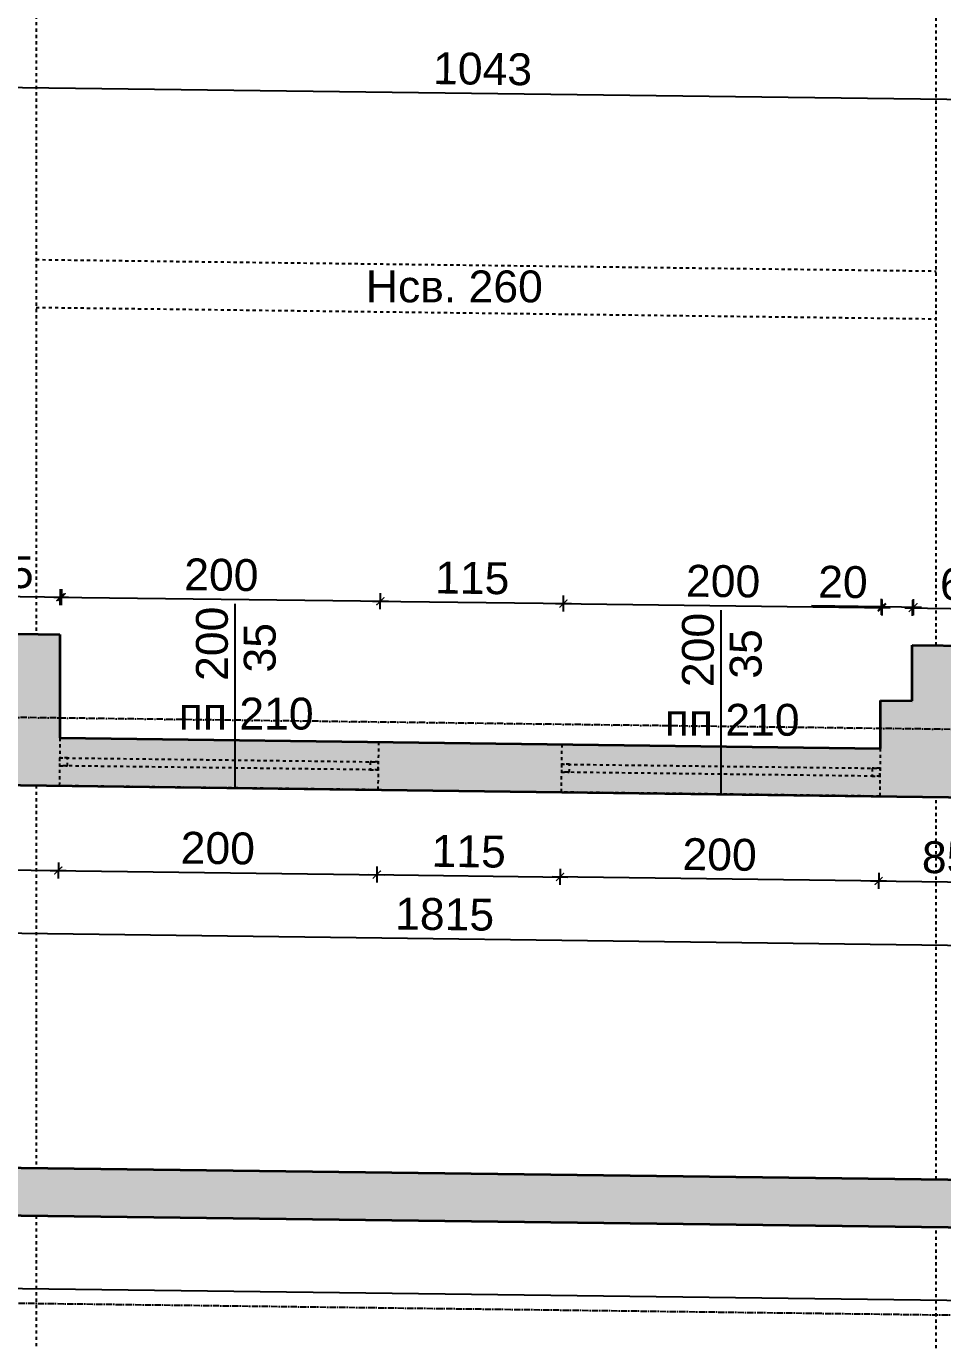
# Model space of a CAD drawing. Header units: inches. Extents: x -72385 to 39588, y -6525 to 66685.
# Drawn here: x -48373 to -47798, y 30069 to 30894 of the extents above; entities that cross this region are included whole.
import ezdxf

# ---------------------------------------------------------------- set-up
doc = ezdxf.new("R2010")
doc.units = ezdxf.units.IN
doc.header["$MEASUREMENT"] = 0
doc.linetypes.add('DashDot', pattern=[0.6, 0.4, -0.1, 0, -0.1])
doc.linetypes.add('Hidden', pattern=[0.4, 0.2, -0.2])
for name, color, linetype, lineweight in [('Линия на разрез', 252, 'DashDot', 25), ('Надписи Hсв', 252, 'Continuous', 25), ('Надписи коти вътрешни', 252, 'Continuous', 25), ('Надписи прозорци', 252, 'Continuous', 25), ('Оси', 252, 'DashDot', 25), ('Пунктир', 253, 'Hidden', 25), ('Разрезни линии', 7, 'Continuous', 35), ('Щрих стени', 254, 'Continuous', 25)]:
    doc.layers.add(name, color=color, linetype=linetype, lineweight=lineweight)
doc.styles.add('Arial Regular', font='arial.ttf')
doc.styles.get("Standard").update_dxf_attribs({"font": 'arial.ttf'})
doc.dimstyles.new('Annotative', dxfattribs={"dimscale": 0, "dimtxt": 20, "dimasz": 5, "dimexe": 5, "dimexo": 5, "dimgap": 5, "dimtad": 1, "dimdec": 0, "dimzin": 0, "dimdsep": 46, "dimtxsty": 'Standard', "dimblk": 'ARCHTICK', "dimcen": 5, "dimdle": 5, "dimadec": 0, "dimazin": 0, "dimtfac": 1, "dimtdec": 0, "dimtofl": 0, "dimtmove": 0, "dimatfit": 3, "dimldrblk": 'ARCHTICK', "dimfxl": 5, "dimfxlon": 1, "dimtolj": 1, "dimtzin": 0, "dimarcsym": 1})

# ---------------------------------------------------------------- blocks, each defined once
blk = doc.blocks.new('_ArchTick')
at = {"color": 0, "linetype": 'ByBlock', "const_width": 0.15}
blk.add_lwpolyline([(-0.5, -0.5), (0.5, 0.5)], dxfattribs=at)
blk = doc.blocks.new('*D4244')
at = {"layer": 'Defpoints', "color": 0, "ltscale": 50, "transparency": 16777216}
for p in [(-50567.34, 30175.13), (-47202.34, 30132.3), (-47202.92, 30086.52)]:
    blk.add_point(p, dxfattribs=at)
at = {"layer": 'Надписи коти вътрешни', "color": 0, "lineweight": -2, "ltscale": 50, "transparency": 16777216}
for p, q in [((-50567.86, 30134.36), (-50567.98, 30124.36)), ((-50572.92, 30129.42), (-47197.92, 30086.45)), ((-47202.86, 30091.52), (-47202.98, 30081.52))]:
    blk.add_line(p, q, dxfattribs=at)
at = {"layer": 'Надписи коти вътрешни', "color": 0, "lineweight": -2, "ltscale": 50, "transparency": 16777216, "xscale": 5, "yscale": 5, "zscale": 5}
for p, rotation in [((-50567.92, 30129.36), 179.2706286525391), ((-47202.92, 30086.52), 359.2706286525391)]:
    blk.add_blockref('_ArchTick', p, dxfattribs=dict(at, rotation=rotation))
at = {"layer": 'Надписи коти вътрешни', "color": 0, "ltscale": 50, "transparency": 16777216, "insert": (-48885.23, 30123.15), "char_height": 20, "attachment_point": 5, "rotation": 359.27063}
blk.add_mtext('\\A1;3365', dxfattribs=at)
blk = doc.blocks.new('*D4245')
at = {"layer": 'Defpoints', "color": 0, "ltscale": 50, "transparency": 16777216}
for p in [(-51367.34, 30185.32), (-47202.34, 30132.3), (-47203.44, 30045.66)]:
    blk.add_point(p, dxfattribs=at)
at = {"layer": 'Надписи коти вътрешни', "color": 0, "lineweight": -2, "ltscale": 50, "transparency": 16777216}
for p, q in [((-51368.38, 30103.68), (-51368.5, 30093.68)), ((-51373.44, 30098.74), (-47198.44, 30045.59)), ((-47203.38, 30050.66), (-47203.5, 30040.66))]:
    blk.add_line(p, q, dxfattribs=at)
at = {"layer": 'Надписи коти вътрешни', "color": 0, "lineweight": -2, "ltscale": 50, "transparency": 16777216, "xscale": 5, "yscale": 5, "zscale": 5}
for p, rotation in [((-51368.44, 30098.68), 179.2706286525389), ((-47203.44, 30045.66), 359.2706286525388)]:
    blk.add_blockref('_ArchTick', p, dxfattribs=dict(at, rotation=rotation))
at = {"layer": 'Надписи коти вътрешни', "color": 0, "ltscale": 50, "transparency": 16777216, "insert": (-49285.75, 30087.38), "char_height": 20, "attachment_point": 5, "rotation": 359.27063}
blk.add_mtext('\\A1;4165', dxfattribs=at)
blk = doc.blocks.new('*D4030')
at = {"layer": 'Defpoints', "color": 0, "ltscale": 50, "transparency": 16777216}
for p in [(-47565.96, 30844.92), (-48609.84, 30750.26), (-47567.34, 30736.99)]:
    blk.add_point(p, dxfattribs=at)
at = {"layer": 'Надписи коти вътрешни', "color": 0, "lineweight": -2, "ltscale": 50, "transparency": 16777216}
for p, q in [((-48608.53, 30853.19), (-48608.4, 30863.19)), ((-48613.46, 30858.25), (-47560.96, 30844.85)), ((-47566.03, 30839.92), (-47565.9, 30849.91))]:
    blk.add_line(p, q, dxfattribs=at)
at = {"layer": 'Надписи коти вътрешни', "color": 0, "lineweight": -2, "ltscale": 50, "transparency": 16777216, "xscale": 5, "yscale": 5, "zscale": 5}
for p, rotation in [((-48608.46, 30858.19), 179.2706286525388), ((-47565.96, 30844.92), 359.2706286525388)]:
    blk.add_blockref('_ArchTick', p, dxfattribs=dict(at, rotation=rotation))
at = {"layer": 'Надписи коти вътрешни', "color": 0, "ltscale": 50, "transparency": 16777216, "insert": (-48087.02, 30866.77), "char_height": 20, "attachment_point": 5, "rotation": 359.27063}
blk.add_mtext('\\A1;1043', dxfattribs=at)
blk = doc.blocks.new('*D4014')
at = {"layer": 'Defpoints', "color": 0, "ltscale": 50, "transparency": 16777216}
for p in [(-49017.34, 30425.42), (-48352.72, 30416.96), (-48353.4, 30363.74)]:
    blk.add_point(p, dxfattribs=at)
at = {"layer": 'Надписи коти вътрешни', "color": 0, "lineweight": -2, "ltscale": 50, "transparency": 16777216}
for p, q in [((-49017.95, 30377.2), (-49018.08, 30367.2)), ((-49023.01, 30372.27), (-48348.4, 30363.68)), ((-48353.33, 30368.74), (-48353.46, 30358.74))]:
    blk.add_line(p, q, dxfattribs=at)
at = {"layer": 'Надписи коти вътрешни', "color": 0, "lineweight": -2, "ltscale": 50, "transparency": 16777216, "xscale": 5, "yscale": 5, "zscale": 5}
for p, rotation in [((-49018.01, 30372.2), 179.2706286525355), ((-48353.4, 30363.74), 359.2706286525356)]:
    blk.add_blockref('_ArchTick', p, dxfattribs=dict(at, rotation=rotation))
at = {"layer": 'Надписи коти вътрешни', "color": 0, "ltscale": 50, "transparency": 16777216, "insert": (-48685.51, 30383.18), "char_height": 20, "attachment_point": 5, "rotation": 359.27063}
blk.add_mtext('\\A1;665', dxfattribs=at)
blk = doc.blocks.new('*D4012')
at = {"layer": 'Defpoints', "color": 0, "ltscale": 50, "transparency": 16777216}
for p in [(-48352.72, 30416.96), (-48152.74, 30414.42), (-48153.41, 30361.2)]:
    blk.add_point(p, dxfattribs=at)
at = {"layer": 'Надписи коти вътрешни', "color": 0, "lineweight": -2, "ltscale": 50, "transparency": 16777216}
for p, q in [((-48353.33, 30368.74), (-48353.46, 30358.74)), ((-48153.35, 30366.2), (-48153.48, 30356.2)), ((-48358.4, 30363.81), (-48148.41, 30361.13))]:
    blk.add_line(p, q, dxfattribs=at)
at = {"layer": 'Надписи коти вътрешни', "color": 0, "lineweight": -2, "ltscale": 50, "transparency": 16777216, "xscale": 5, "yscale": 5, "zscale": 5}
for p, rotation in [((-48353.4, 30363.74), 179.2706286525173), ((-48153.41, 30361.2), 359.2706286525172)]:
    blk.add_blockref('_ArchTick', p, dxfattribs=dict(at, rotation=rotation))
at = {"layer": 'Надписи коти вътрешни', "color": 0, "ltscale": 50, "transparency": 16777216, "insert": (-48253.21, 30377.68), "char_height": 20, "attachment_point": 5, "rotation": 359.27063}
blk.add_mtext('\\A1;200', dxfattribs=at)
blk = doc.blocks.new('*D4013')
at = {"layer": 'Defpoints', "color": 0, "ltscale": 50, "transparency": 16777216}
for p in [(-48152.74, 30414.42), (-48037.74, 30412.95), (-48038.42, 30359.73)]:
    blk.add_point(p, dxfattribs=at)
at = {"layer": 'Надписи коти вътрешни', "color": 0, "lineweight": -2, "ltscale": 50, "transparency": 16777216}
for p, q in [((-48153.35, 30366.2), (-48153.48, 30356.2)), ((-48158.41, 30361.26), (-48033.42, 30359.67)), ((-48038.36, 30364.73), (-48038.49, 30354.73))]:
    blk.add_line(p, q, dxfattribs=at)
at = {"layer": 'Надписи коти вътрешни', "color": 0, "lineweight": -2, "ltscale": 50, "transparency": 16777216, "xscale": 5, "yscale": 5, "zscale": 5}
for p, rotation in [((-48153.41, 30361.2), 179.2706286525668), ((-48038.42, 30359.73), 359.2706286525668)]:
    blk.add_blockref('_ArchTick', p, dxfattribs=dict(at, rotation=rotation))
at = {"layer": 'Надписи коти вътрешни', "color": 0, "ltscale": 50, "transparency": 16777216, "insert": (-48095.72, 30375.68), "char_height": 20, "attachment_point": 5, "rotation": 359.27063}
blk.add_mtext('\\A1;115', dxfattribs=at)
blk = doc.blocks.new('*D4015')
at = {"layer": 'Defpoints', "color": 0, "ltscale": 50, "transparency": 16777216}
for p in [(-48037.74, 30412.95), (-47837.76, 30410.41), (-48038.42, 30359.73)]:
    blk.add_point(p, dxfattribs=at)
at = {"layer": 'Надписи коти вътрешни', "color": 0, "lineweight": -2, "ltscale": 50, "transparency": 16777216}
for p, q in [((-47833.44, 30357.12), (-48043.42, 30359.8)), ((-48038.36, 30364.73), (-48038.49, 30354.73)), ((-47838.37, 30362.19), (-47838.5, 30352.19))]:
    blk.add_line(p, q, dxfattribs=at)
at = {"layer": 'Надписи коти вътрешни', "color": 0, "lineweight": -2, "ltscale": 50, "transparency": 16777216, "xscale": 5, "yscale": 5, "zscale": 5}
for p, rotation in [((-48038.42, 30359.73), 179.2706286525172), ((-47838.44, 30357.19), 359.2706286525172)]:
    blk.add_blockref('_ArchTick', p, dxfattribs=dict(at, rotation=rotation))
at = {"layer": 'Надписи коти вътрешни', "color": 0, "ltscale": 50, "transparency": 16777216, "insert": (-47938.24, 30373.67), "char_height": 20, "attachment_point": 5, "rotation": 359.27063}
blk.add_mtext('\\A1;200', dxfattribs=at)
blk = doc.blocks.new('*D150')
at = {"layer": 'Defpoints', "color": 0, "ltscale": 50, "transparency": 16777216}
for p in [(-47837.76, 30410.41), (-47752.72, 30409.32), (-47753.4, 30356.11)]:
    blk.add_point(p, dxfattribs=at)
at = {"layer": 'Надписи коти вътрешни', "color": 0, "lineweight": -2, "ltscale": 50, "transparency": 16777216}
for p, q in [((-47843.44, 30357.25), (-47748.4, 30356.04)), ((-47838.37, 30362.19), (-47838.5, 30352.19)), ((-47753.33, 30361.1), (-47753.46, 30351.11))]:
    blk.add_line(p, q, dxfattribs=at)
at = {"layer": 'Надписи коти вътрешни', "color": 0, "lineweight": -2, "ltscale": 50, "transparency": 16777216, "xscale": 5, "yscale": 5, "zscale": 5}
for p, rotation in [((-47838.44, 30357.19), 179.2706286525175), ((-47753.4, 30356.11), 359.2706286525175)]:
    blk.add_blockref('_ArchTick', p, dxfattribs=dict(at, rotation=rotation))
at = {"layer": 'Надписи коти вътрешни', "color": 0, "ltscale": 50, "transparency": 16777216, "insert": (-47795.72, 30371.86), "char_height": 20, "attachment_point": 5, "rotation": 359.27063}
blk.add_mtext('\\A1;85', dxfattribs=at)
blk = doc.blocks.new('*D4256')
at = {"layer": 'Defpoints', "color": 0, "ltscale": 50, "transparency": 16777216}
for p in [(-49017.34, 30425.42), (-47202.34, 30402.32), (-47203.52, 30309.46)]:
    blk.add_point(p, dxfattribs=at)
at = {"layer": 'Надписи коти вътрешни', "color": 0, "lineweight": -2, "ltscale": 50, "transparency": 16777216}
for p, q in [((-49023.52, 30332.63), (-47198.52, 30309.4)), ((-49018.46, 30337.56), (-49018.58, 30327.57)), ((-47203.46, 30314.46), (-47203.58, 30304.46))]:
    blk.add_line(p, q, dxfattribs=at)
at = {"layer": 'Надписи коти вътрешни', "color": 0, "lineweight": -2, "ltscale": 50, "transparency": 16777216, "xscale": 5, "yscale": 5, "zscale": 5}
for p, rotation in [((-49018.52, 30332.57), 179.2706286525383), ((-47203.52, 30309.46), 359.2706286525383)]:
    blk.add_blockref('_ArchTick', p, dxfattribs=dict(at, rotation=rotation))
at = {"layer": 'Надписи коти вътрешни', "color": 0, "ltscale": 50, "transparency": 16777216, "insert": (-48110.83, 30336.22), "char_height": 20, "attachment_point": 5, "rotation": 359.27063}
blk.add_mtext('\\A1;1815', dxfattribs=at)
blk = doc.blocks.new('*D165')
at = {"layer": 'Defpoints', "color": 0, "ltscale": 50, "transparency": 16777216}
for p in [(-48352.04, 30535.32), (-48417.34, 30512.79), (-48352.34, 30511.97)]:
    blk.add_point(p, dxfattribs=at)
at = {"layer": 'Надписи коти вътрешни', "color": 0, "lineweight": -2, "ltscale": 50, "transparency": 16777216}
for p, q in [((-48417.1, 30531.14), (-48416.98, 30541.14)), ((-48352.1, 30530.32), (-48351.98, 30540.32)), ((-48422.04, 30536.21), (-48347.04, 30535.25))]:
    blk.add_line(p, q, dxfattribs=at)
at = {"layer": 'Надписи коти вътрешни', "color": 0, "lineweight": -2, "ltscale": 50, "transparency": 16777216, "xscale": 5, "yscale": 5, "zscale": 5}
for p, rotation in [((-48417.04, 30536.14), 179.270628652543), ((-48352.04, 30535.32), 359.2706286525431)]:
    blk.add_blockref('_ArchTick', p, dxfattribs=dict(at, rotation=rotation))
at = {"layer": 'Надписи коти вътрешни', "color": 0, "ltscale": 50, "transparency": 16777216, "insert": (-48384.35, 30550.94), "char_height": 20, "attachment_point": 5, "rotation": 359.27063}
blk.add_mtext('\\A1;65', dxfattribs=at)
blk = doc.blocks.new('*D167')
at = {"layer": 'Defpoints', "color": 0, "ltscale": 50, "transparency": 16777216}
for p in [(-48151.19, 30532.76), (-48352.34, 30446.96), (-48152.31, 30444.41)]:
    blk.add_point(p, dxfattribs=at)
at = {"layer": 'Надписи коти вътрешни', "color": 0, "lineweight": -2, "ltscale": 50, "transparency": 16777216}
for p, q in [((-48351.28, 30530.31), (-48351.15, 30540.31)), ((-48356.21, 30535.37), (-48146.19, 30532.7)), ((-48151.25, 30527.76), (-48151.12, 30537.76))]:
    blk.add_line(p, q, dxfattribs=at)
at = {"layer": 'Надписи коти вътрешни', "color": 0, "lineweight": -2, "ltscale": 50, "transparency": 16777216, "xscale": 5, "yscale": 5, "zscale": 5}
for p, rotation in [((-48351.21, 30535.31), 179.2706286525342), ((-48151.19, 30532.76), 359.2706286525342)]:
    blk.add_blockref('_ArchTick', p, dxfattribs=dict(at, rotation=rotation))
at = {"layer": 'Надписи коти вътрешни', "color": 0, "ltscale": 50, "transparency": 16777216, "insert": (-48251.01, 30549.24), "char_height": 20, "attachment_point": 5, "rotation": 359.27063}
blk.add_mtext('\\A1;200', dxfattribs=at)
blk = doc.blocks.new('*D168')
at = {"layer": 'Defpoints', "color": 0, "ltscale": 50, "transparency": 16777216}
for p in [(-48036.24, 30531.3), (-48152.31, 30444.41), (-48037.36, 30442.95)]:
    blk.add_point(p, dxfattribs=at)
at = {"layer": 'Надписи коти вътрешни', "color": 0, "lineweight": -2, "ltscale": 50, "transparency": 16777216}
for p, q in [((-48156.19, 30532.82), (-48031.24, 30531.23)), ((-48151.25, 30527.76), (-48151.12, 30537.76)), ((-48036.3, 30526.3), (-48036.17, 30536.3))]:
    blk.add_line(p, q, dxfattribs=at)
at = {"layer": 'Надписи коти вътрешни', "color": 0, "lineweight": -2, "ltscale": 50, "transparency": 16777216, "xscale": 5, "yscale": 5, "zscale": 5}
for p, rotation in [((-48151.19, 30532.76), 179.2706286525209), ((-48036.24, 30531.3), 359.2706286525208)]:
    blk.add_blockref('_ArchTick', p, dxfattribs=dict(at, rotation=rotation))
at = {"layer": 'Надписи коти вътрешни', "color": 0, "ltscale": 50, "transparency": 16777216, "insert": (-48093.52, 30547.24), "char_height": 20, "attachment_point": 5, "rotation": 359.27063}
blk.add_mtext('\\A1;115', dxfattribs=at)
blk = doc.blocks.new('*D4016')
at = {"layer": 'Defpoints', "color": 0, "ltscale": 50, "transparency": 16777216}
for p in [(-47836.21, 30528.75), (-48037.36, 30442.95), (-47837.34, 30440.4)]:
    blk.add_point(p, dxfattribs=at)
at = {"layer": 'Надписи коти вътрешни', "color": 0, "lineweight": -2, "ltscale": 50, "transparency": 16777216}
for p, q in [((-48041.24, 30531.36), (-47831.21, 30528.69)), ((-48036.3, 30526.3), (-48036.17, 30536.3)), ((-47836.28, 30523.75), (-47836.15, 30533.75))]:
    blk.add_line(p, q, dxfattribs=at)
at = {"layer": 'Надписи коти вътрешни', "color": 0, "lineweight": -2, "ltscale": 50, "transparency": 16777216, "xscale": 5, "yscale": 5, "zscale": 5}
for p, rotation in [((-48036.24, 30531.3), 179.2706286525395), ((-47836.21, 30528.75), 359.2706286525395)]:
    blk.add_blockref('_ArchTick', p, dxfattribs=dict(at, rotation=rotation))
at = {"layer": 'Надписи коти вътрешни', "color": 0, "ltscale": 50, "transparency": 16777216, "insert": (-47936.03, 30545.23), "char_height": 20, "attachment_point": 5, "rotation": 359.27063}
blk.add_mtext('\\A1;200', dxfattribs=at)
blk = doc.blocks.new('*D169')
at = {"layer": 'Defpoints', "color": 0, "ltscale": 50, "transparency": 16777216}
for p in [(-47836.59, 30529.2), (-47837.34, 30470.41), (-47817.34, 30470.15)]:
    blk.add_point(p, dxfattribs=at)
at = {"layer": 'Надписи коти вътрешни', "color": 0, "lineweight": -2, "ltscale": 50, "transparency": 16777216}
for p, q in [((-47836.65, 30524.2), (-47836.53, 30534.2)), ((-47816.65, 30523.95), (-47816.53, 30533.94)), ((-47836.59, 30529.2), (-47880.51, 30529.76)), ((-47811.59, 30528.88), (-47836.59, 30529.2))]:
    blk.add_line(p, q, dxfattribs=at)
at = {"layer": 'Надписи коти вътрешни', "color": 0, "lineweight": -2, "ltscale": 50, "transparency": 16777216, "xscale": 5, "yscale": 5, "zscale": 5}
for p, rotation in [((-47836.59, 30529.2), 179.2706286525566), ((-47816.59, 30528.94), 359.2706286525566)]:
    blk.add_blockref('_ArchTick', p, dxfattribs=dict(at, rotation=rotation))
at = {"layer": 'Надписи коти вътрешни', "color": 0, "ltscale": 50, "transparency": 16777216, "insert": (-47860.85, 30544.72), "char_height": 20, "attachment_point": 5, "rotation": 359.27063}
blk.add_mtext('\\A1;20', dxfattribs=at)
blk = doc.blocks.new('*D170')
at = {"layer": 'Defpoints', "color": 0, "ltscale": 50, "transparency": 16777216}
for p in [(-47752.04, 30527.68), (-47817.34, 30505.15), (-47752.34, 30504.33)]:
    blk.add_point(p, dxfattribs=at)
at = {"layer": 'Надписи коти вътрешни', "color": 0, "lineweight": -2, "ltscale": 50, "transparency": 16777216}
for p, q in [((-47817.1, 30523.51), (-47816.98, 30533.5)), ((-47752.1, 30522.68), (-47751.98, 30532.68)), ((-47822.04, 30528.57), (-47747.04, 30527.61))]:
    blk.add_line(p, q, dxfattribs=at)
at = {"layer": 'Надписи коти вътрешни', "color": 0, "lineweight": -2, "ltscale": 50, "transparency": 16777216, "xscale": 5, "yscale": 5, "zscale": 5}
for p, rotation in [((-47817.04, 30528.51), 179.2706286525494), ((-47752.04, 30527.68), 359.2706286525495)]:
    blk.add_blockref('_ArchTick', p, dxfattribs=dict(at, rotation=rotation))
at = {"layer": 'Надписи коти вътрешни', "color": 0, "ltscale": 50, "transparency": 16777216, "insert": (-47784.35, 30543.3), "char_height": 20, "attachment_point": 5, "rotation": 359.27063}
blk.add_mtext('\\A1;65', dxfattribs=at)

msp = doc.modelspace()

# ---------------------------------------------------------------- hatches: boundary and pattern name
at = {"layer": 'Щрих стени', "ltscale": 10}
h = msp.add_hatch(color=256, dxfattribs=at)
h.dxf.hatch_style = 1
h.paths.add_polyline_path([(-50167.34, 31065.12), (-50134.82, 31064.7), (-50134.38, 31099.7), (-50234.39, 31100.97), (-50234.84, 31065.98), (-50202.34, 31065.56), (-50202.34, 31035.56), (-50197.34, 31035.5), (-50197.34, 30530.45), (-50232.34, 30530.9), (-50232.34, 30470.89), (-50752.34, 30477.51), (-50752.34, 30537.52), (-50817.34, 30538.35), (-50817.34, 30478.34), (-51347.34, 30485.09), (-51347.34, 30540.09), (-51367.34, 30540.35), (-51367.34, 30552.85), (-51397.34, 30552.85), (-51397.34, 30540.73), (-51402.34, 30540.79), (-51402.34, 30513.29), (-51416.96, 30513.48), (-51417.34, 30483.48), (-51397.34, 30483.23), (-51397.34, 30175.7), (-51367.34, 30175.7), (-51367.34, 30185.32), (-51222.34, 30183.47), (-51221.96, 30213.47), (-51367.34, 30215.32), (-51367.34, 30455.34), (-51097.34, 30451.9), (-51097.34, 30211.88), (-51121.96, 30212.2), (-51122.34, 30182.2), (-51042.34, 30181.18), (-51041.96, 30211.18), (-51067.34, 30211.5), (-51067.34, 30451.52), (-50797.34, 30448.08), (-50797.34, 30208.06), (-50941.96, 30209.91), (-50942.34, 30179.91), (-50667.34, 30176.41), (-50666.96, 30206.4), (-50767.34, 30207.68), (-50767.34, 30447.7), (-50497.34, 30444.26), (-50497.34, 30359.26), (-50467.34, 30359.26), (-50467.34, 30431.38), (-50197.34, 30427.94), (-50197.34, 30212.93), (-50467.34, 30216.36), (-50467.34, 30289.25), (-50497.34, 30289.25), (-50497.34, 30204.25), (-50566.96, 30205.13), (-50567.34, 30175.13), (-47202.34, 30132.3), (-47202.34, 30057.29), (-47139.84, 30057.29), (-47139.84, 30131.5), (-46899.84, 30128.44), (-46899.46, 30158.44), (-46924.84, 30158.77), (-46924.84, 30229.15), (-46954.84, 30229.15), (-46954.84, 30159.15), (-47139.84, 30161.5), (-47139.84, 30232.3), (-47202.34, 30232.3), (-47202.34, 30162.3), (-49017.34, 30185.4), (-49017.34, 30225.79), (-49047.34, 30225.79), (-49047.34, 30185.79), (-50167.34, 30200.04)])
h.paths.add_polyline_path([(-50434.38, 31103.52), (-50534.39, 31104.79), (-50534.84, 31069.79), (-50434.82, 31068.52)])
h.paths.add_polyline_path([(-50734.38, 31107.34), (-50834.39, 31108.61), (-50834.84, 31073.61), (-50802.34, 31073.2), (-50802.34, 31043.2), (-50767.34, 31042.75), (-50767.34, 31072.75), (-50734.82, 31072.34)])
h.paths.add_polyline_path([(-51034.38, 31111.16), (-51134.39, 31112.43), (-51134.84, 31077.43), (-51034.82, 31076.16)])
h = msp.add_hatch(color=256, dxfattribs=at)
h.dxf.hatch_style = 1
h.paths.add_polyline_path([(-46804.39, 31057.31), (-46904.39, 31058.58), (-46904.84, 31023.58), (-46804.84, 31022.31)])
h.paths.add_polyline_path([(-47104.39, 31061.13), (-47234.39, 31062.78), (-47234.84, 31027.78), (-47202.34, 31027.37), (-47202.34, 30732.34), (-47431.96, 30735.27), (-47432.34, 30705.27), (-47202.34, 30702.34), (-47202.34, 30642.34), (-47139.84, 30642.34), (-47139.84, 30996.57), (-47137.34, 30996.54), (-47137.34, 31026.54), (-47104.84, 31026.13)])
h.paths.add_polyline_path([(-47434.39, 31065.33), (-47566.89, 31067.01), (-47567.34, 31032.02), (-47567.34, 30612.04), (-47537.34, 30612.04), (-47537.34, 30706.61), (-47512.34, 30706.29), (-47511.96, 30736.29), (-47537.34, 30736.61), (-47537.34, 31031.63), (-47434.84, 31030.33)], flags=17)
h.paths.add_polyline_path([(-47766.88, 31069.56), (-47834.39, 31070.42), (-47834.84, 31035.42), (-47802.34, 31035.01), (-47802.34, 31005.01), (-47767.34, 31004.56), (-47767.34, 31034.56)], flags=17)
h.paths.add_polyline_path([(-48034.39, 31072.96), (-48134.39, 31074.24), (-48134.84, 31039.24), (-48034.84, 31037.97)], flags=17)
h.paths.add_polyline_path([(-48334.39, 31076.78), (-48434.39, 31078.06), (-48434.84, 31043.06), (-48402.34, 31042.65), (-48402.34, 31012.64), (-48367.34, 31012.2), (-48367.34, 31042.2), (-48334.84, 31041.79)], flags=17)
h.paths.add_polyline_path([(-48634.39, 31080.6), (-48761.72, 31082.22), (-48762.16, 31047.23), (-48757.34, 31047.17), (-48757.34, 30777.14), (-48727.34, 30777.14), (-48727.34, 30791.76), (-48622.34, 30790.43), (-48622.34, 30650.41), (-48727.34, 30651.75), (-48727.34, 30697.14), (-48757.34, 30697.14), (-48757.34, 30652.13), (-48807.34, 30652.77), (-48807.72, 30622.77), (-48639.84, 30620.63), (-48639.84, 30450.62), (-48982.34, 30454.98), (-48982.34, 30515.81), (-49047.34, 30515.81), (-49047.34, 30385.8), (-49017.34, 30385.8), (-49017.34, 30425.42), (-47202.34, 30402.32), (-47202.34, 30392.32), (-47139.84, 30392.32), (-47139.84, 30444.03), (-47109.84, 30443.64), (-47109.84, 30473.65), (-47139.84, 30474.03), (-47139.84, 30542.33), (-47202.34, 30542.33), (-47202.34, 30432.32), (-47537.34, 30436.58), (-47537.34, 30512.04), (-47567.34, 30512.04), (-47567.34, 30436.97), (-47752.34, 30439.32), (-47752.34, 30504.33), (-47817.34, 30505.15), (-47817.34, 30470.15), (-47837.34, 30470.41), (-47837.34, 30440.4), (-48352.34, 30446.96), (-48352.34, 30511.97), (-48417.34, 30512.79), (-48417.34, 30447.79), (-48609.84, 30450.24), (-48609.84, 30820.27), (-48727.34, 30821.76), (-48727.34, 31046.78), (-48634.84, 31045.61)])
h.paths.add_polyline_path([(-48887.34, 30653.79), (-48967.34, 30654.81), (-48967.34, 31049.84), (-48962.15, 31049.77), (-48961.7, 31084.77), (-49034.39, 31085.7), (-49034.84, 31050.7), (-49022.34, 31050.54), (-49022.34, 31020.54), (-48997.34, 31020.22), (-48997.34, 30655.19), (-49047.34, 30655.82), (-49047.34, 30615.82), (-48982.34, 30615.82), (-48982.34, 30624.99), (-48887.72, 30623.79)])
h.paths.add_polyline_path([(-49234.38, 31088.24), (-49334.39, 31089.51), (-49334.84, 31054.52), (-49234.82, 31053.24)])
h.paths.add_polyline_path([(-49534.38, 31092.06), (-49634.39, 31093.33), (-49634.84, 31058.34), (-49602.34, 31057.92), (-49602.34, 31027.92), (-49567.34, 31027.47), (-49567.34, 31057.48), (-49534.82, 31057.06)])
h.paths.add_polyline_path([(-49834.38, 31095.88), (-49934.39, 31097.15), (-49934.84, 31062.16), (-49834.82, 31060.88)])
h.paths.add_polyline_path([(-49552.34, 30522.24), (-49617.34, 30523.07), (-49617.34, 30503.07), (-49637.34, 30503.32), (-49637.34, 30453.32), (-49617.34, 30453.06), (-49617.34, 30433.06), (-49552.34, 30432.23)])

# ---------------------------------------------------------------- linework, layer by layer
at = {"layer": 'Линия на разрез', "ltscale": 10}
msp.add_lwpolyline([(-52477.21, 30144.44), (-41314.83, 30002.34), (-41314.83, 29502.3), (-40057.72, 29486.3), (-40057.09, 29536.29)], dxfattribs=at)
at = {"layer": 'Надписи прозорци', "ltscale": 50}
for p, q in [((-48242.42, 30415.56), (-48242.42, 30531.02)), ((-47937.36, 30411.67), (-47937.36, 30527.14))]:
    msp.add_line(p, q, dxfattribs=at)
at = {"layer": 'Оси', "ltscale": 10}
msp.add_line((-39839.84, 30351.09), (-52799.84, 30516.08), dxfattribs=at)
at = {"layer": 'Пунктир', "ltscale": 10}
for p, q in [((-48367.34, 31012.2), (-48367.34, 30512.16)), ((-47802.34, 30504.96), (-47802.34, 31012.64)), ((-48367.34, 30747.18), (-47802.34, 30739.98)), ((-48367.34, 30717.17), (-47802.34, 30709.98)), ((-48352.34, 30446.96), (-48352.72, 30416.96)), ((-48352.34, 30446.96), (-48152.34, 30444.41)), ((-48152.35, 30444.41), (-48152.74, 30414.42)), ((-48152.35, 30444.41), (-48152.31, 30444.41)), ((-48152.35, 30444.41), (-48152.34, 30444.41)), ((-48037.36, 30442.95), (-48037.74, 30412.95)), ((-48037.36, 30442.95), (-47837.36, 30440.4)), ((-47837.38, 30440.4), (-47837.76, 30410.41)), ((-47837.38, 30440.4), (-47837.34, 30440.4)), ((-47837.38, 30440.4), (-47837.36, 30440.4)), ((-48352.5, 30434.46), (-48152.5, 30431.92)), ((-48152.58, 30426.92), (-48352.56, 30429.46)), ((-47837.6, 30422.91), (-48037.59, 30425.45)), ((-48037.52, 30430.45), (-47837.52, 30427.91)), ((-48367.34, 30417.15), (-48367.34, 30177.13)), ((-48152.74, 30414.42), (-48352.72, 30416.96)), ((-47837.76, 30410.41), (-48037.74, 30412.95)), ((-47802.34, 30169.94), (-47802.34, 30409.96)), ((-48367.34, 30147.13), (-48367.34, 29907.11)), ((-47802.34, 29899.91), (-47802.34, 30139.93))]:
    msp.add_line(p, q, dxfattribs=at)
for points in [[(-48352.56, 30429.46), (-48347.56, 30429.4), (-48347.5, 30434.4), (-48352.5, 30434.46), (-48352.56, 30429.46)], [(-48157.58, 30426.98), (-48152.58, 30426.92), (-48152.51, 30431.92), (-48157.51, 30431.98), (-48157.58, 30426.98)], [(-48037.59, 30425.45), (-48032.59, 30425.39), (-48032.52, 30430.39), (-48037.52, 30430.45), (-48037.59, 30425.45)], [(-47842.6, 30422.97), (-47837.6, 30422.91), (-47837.54, 30427.91), (-47842.54, 30427.97), (-47842.6, 30422.97)]]:
    msp.add_lwpolyline(points, dxfattribs=at)
at = {"layer": 'Разрезни линии', "ltscale": 50}
for p, q in [((-48417.34, 30512.79), (-48352.34, 30511.97)), ((-48352.34, 30511.97), (-48352.34, 30446.96)), ((-47817.34, 30505.15), (-47752.34, 30504.33)), ((-47817.34, 30470.15), (-47817.34, 30505.15)), ((-47837.34, 30470.41), (-47817.34, 30470.15)), ((-47837.34, 30440.4), (-47837.34, 30470.41)), ((-48352.34, 30446.96), (-47837.34, 30440.4)), ((-49017.34, 30425.42), (-47202.34, 30402.32)), ((-49017.34, 30185.4), (-47202.34, 30162.3)), ((-50567.34, 30175.13), (-47202.34, 30132.3))]:
    msp.add_line(p, q, dxfattribs=at)

# ---------------------------------------------------------------- texts
at = {"layer": 'Надписи Hсв', "ltscale": 100, "insert": (-48160.33, 30740.33), "char_height": 20, "width": 180.4891, "attachment_point": 1, "style": 'Arial Regular'}
msp.add_mtext('Hсв. 260', dxfattribs=at)
at = {"layer": 'Надписи прозорци', "ltscale": 100, "char_height": 20, "width": 180.4891, "attachment_point": 1, "rotation": 90, "style": 'Arial Regular'}
for s, insert in [('200', (-48266.93, 30482.73)), ('200', (-47961.88, 30478.85)), ('35', (-48236.93, 30487.99)), ('35', (-47931.88, 30484.11))]:
    msp.add_mtext(s, dxfattribs=dict(at, insert=insert))
at = {"layer": 'Надписи прозорци', "ltscale": 100, "char_height": 20, "width": 180.4891, "attachment_point": 1, "style": 'Arial Regular'}
for insert in [(-48277.73, 30472.21), (-47972.68, 30468.33)]:
    msp.add_mtext('пп 210', dxfattribs=dict(at, insert=insert))

# ---------------------------------------------------------------- dimensions: what is measured, and where the dimension line sits
at = {"layer": 'Надписи коти вътрешни', "ltscale": 50}
for p1, p2, distance, picture, middle in [((-48609.84, 30750.26), (-47567.34, 30736.99), 107.93, '*D4030', (-48087.02, 30866.77)), ((-48417.34, 30512.79), (-48352.34, 30511.97), 23.35, '*D165', (-48384.35, 30550.94)), ((-48352.34, 30446.96), (-48152.31, 30444.41), 88.35, '*D167', (-48251.01, 30549.24)), ((-48152.31, 30444.41), (-48037.36, 30442.95), 88.35, '*D168', (-48093.52, 30547.24)), ((-48037.36, 30442.95), (-47837.34, 30440.4), 88.35, '*D4016', (-47936.03, 30545.23)), ((-47817.34, 30470.15), (-47837.34, 30470.41), -58.8, '*D169', (-47860.85, 30544.72)), ((-47817.34, 30505.15), (-47752.34, 30504.33), 23.35, '*D170', (-47784.35, 30543.3)), ((-49017.34, 30425.42), (-47202.34, 30402.32), -92.87, '*D4256', (-48110.83, 30336.22)), ((-49017.34, 30425.42), (-48352.72, 30416.96), -53.22, '*D4014', (-48685.51, 30383.18)), ((-48352.72, 30416.96), (-48152.74, 30414.42), -53.22, '*D4012', (-48253.21, 30377.68)), ((-48152.74, 30414.42), (-48037.74, 30412.95), -53.22, '*D4013', (-48095.72, 30375.68)), ((-47837.76, 30410.41), (-48037.74, 30412.95), 53.22, '*D4015', (-47938.24, 30373.67)), ((-47837.76, 30410.41), (-47752.72, 30409.32), -53.22, '*D150', (-47795.72, 30371.86)), ((-51367.34, 30185.32), (-47202.34, 30132.3), -86.65, '*D4245', (-49285.75, 30087.38)), ((-50567.34, 30175.13), (-47202.34, 30132.3), -45.78, '*D4244', (-48885.23, 30123.15))]:
    dim = msp.add_aligned_dim(p1=p1, p2=p2, distance=distance, dimstyle='Annotative', override={"dimscale": 0, "dimtix": 0, "dimtofl": 0, "dimtmove": 0, "dimatfit": 3}, dxfattribs=at)
    dim.commit()
    dim.dimension.update_dxf_attribs({"geometry": picture, "text_midpoint": middle})

doc.saveas('drawing.dxf')
